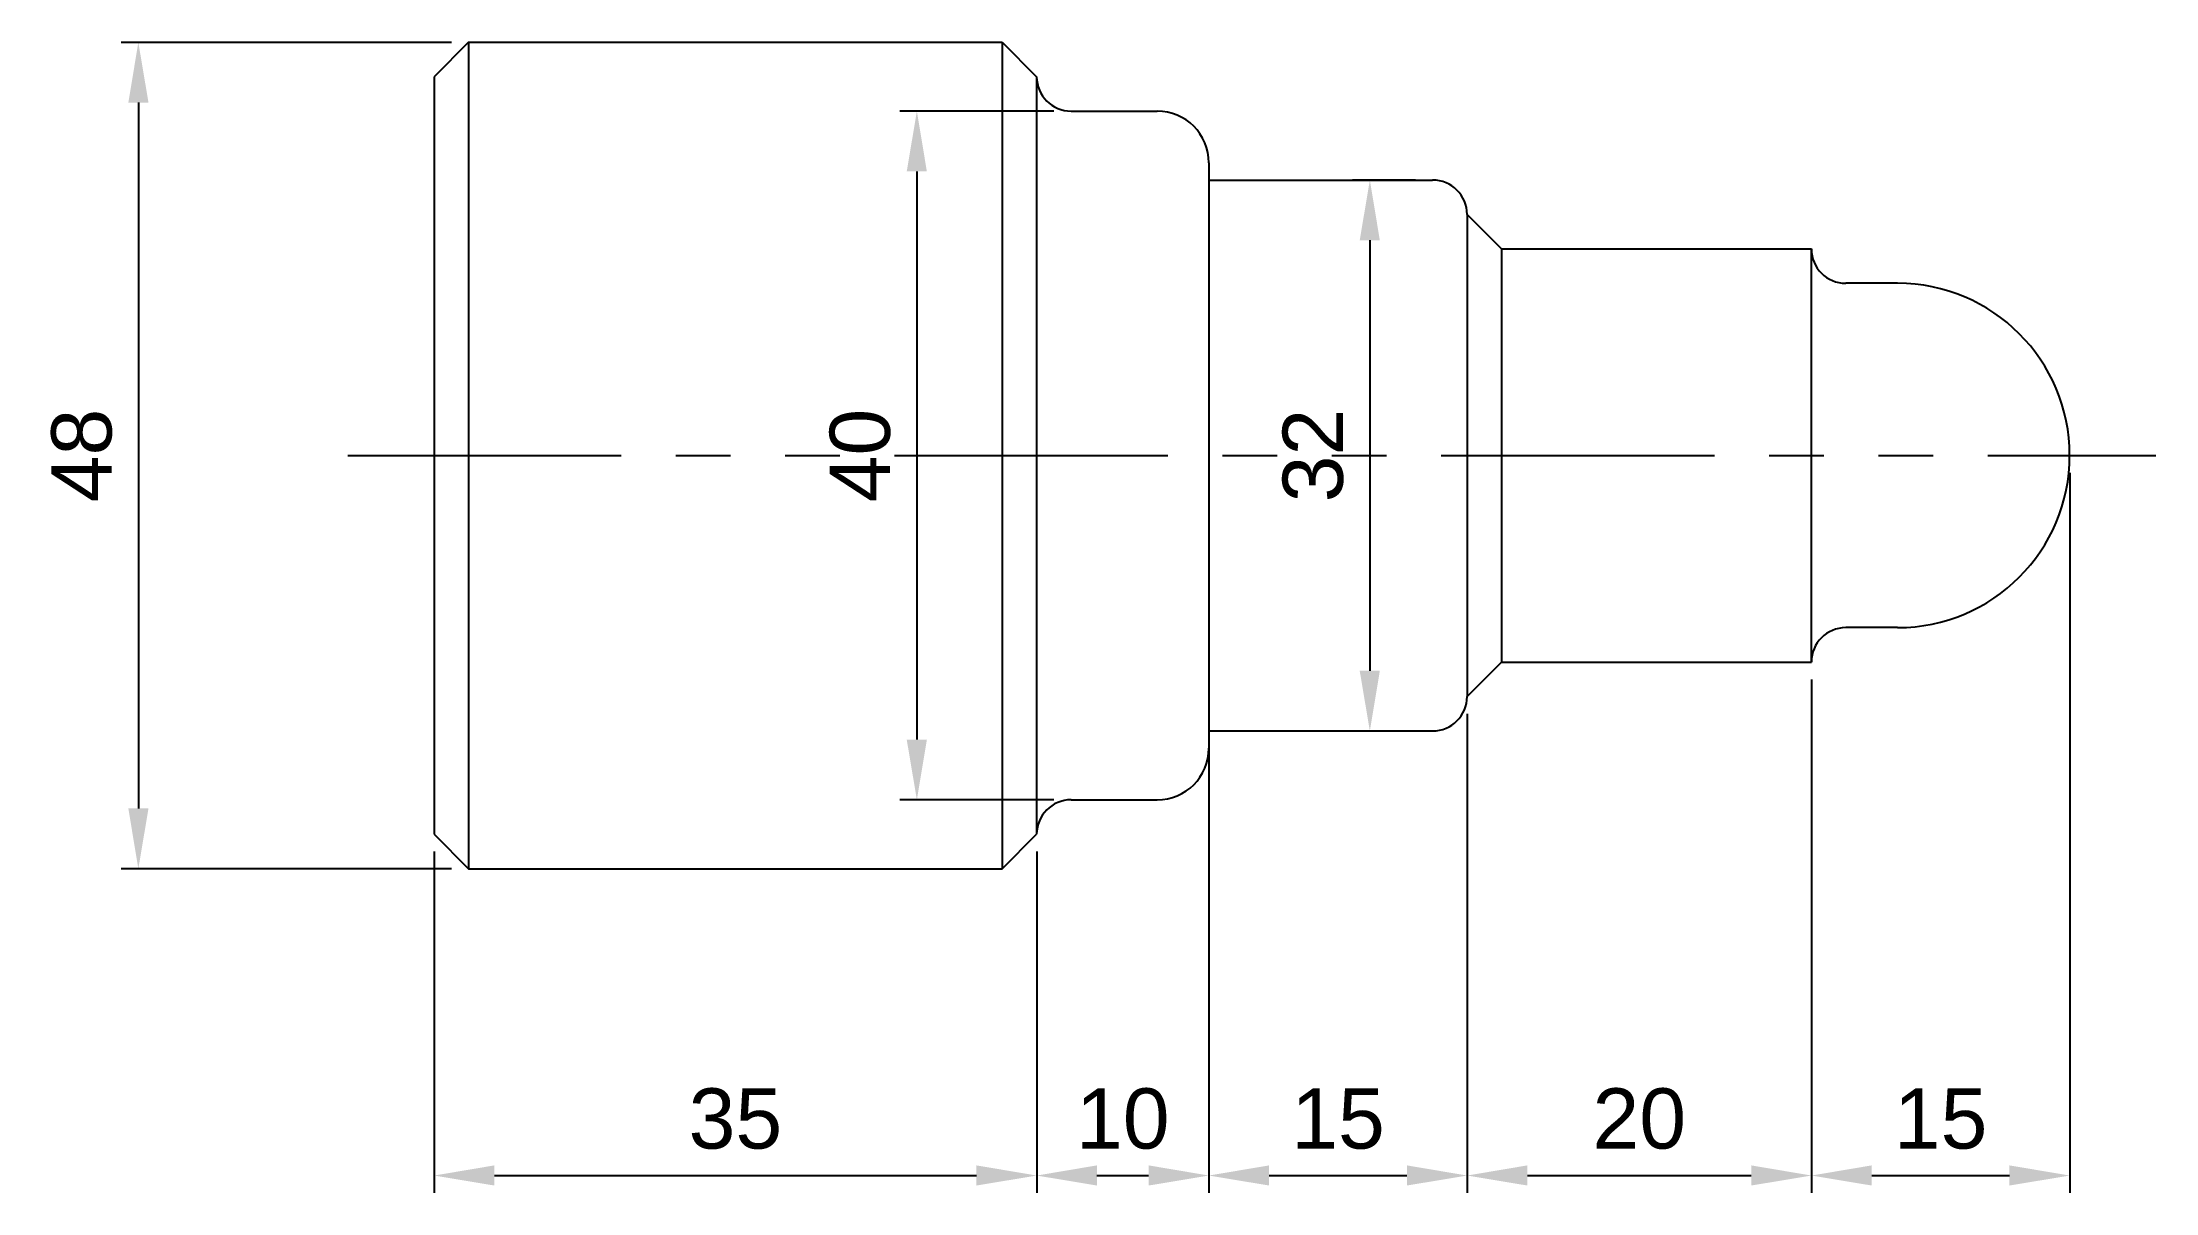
# Model space of a CAD drawing. Header units: millimetres. Extents: x 36 to 159, y 27 to 94.
import ezdxf

# ---------------------------------------------------------------- set-up
doc = ezdxf.new("R2010")
doc.units = ezdxf.units.MM
doc.linetypes.add('PHANTOM2', pattern=[31.75, 15.875, -3.175, 3.175, -3.175, 3.175, -3.175])
doc.layers.add('CENTER', color=4, linetype='PHANTOM2', lineweight=25)
doc.layers.add('DIM', color=3, linetype='Continuous', lineweight=25)
doc.layers.add('SHAPE', color=7, linetype='Continuous')
doc.styles.get("Standard").update_dxf_attribs({"font": 'arial.ttf'})
doc.dimstyles.new('AM_ISO$0', dxfattribs={"dimtxt": 3.5, "dimasz": 3.5, "dimexe": 1, "dimexo": 1, "dimgap": 1.5, "dimtad": 1, "dimdsep": 46, "dimtxsty": 'Standard', "dimcen": 0, "dimclrd": 256, "dimclre": 256, "dimclrt": 2, "dimadec": 0, "dimazin": 2, "dimtp": 0.1, "dimtm": 0.1, "dimtfac": 0.71, "dimtdec": 3, "dimtmove": 0, "dimatfit": 3, "dimfxl": 1, "dimlwd": -1, "dimlwe": -1, "dimarcsym": 1})

# ---------------------------------------------------------------- blocks, each defined once
blk = doc.blocks.new('*D7')
at = {"layer": 'Defpoints', "color": 0, "transparency": 16777216}
for p in [(118.91, 56.27), (103.91, 54.27), (118.91, 28.45)]:
    blk.add_point(p, dxfattribs=at)
at = {"layer": 'DIM', "linetype": 'ByBlock', "transparency": 16777216}
for p, q in [((118.91, 55.27), (118.91, 27.45)), ((103.91, 53.27), (103.91, 27.45)), ((107.41, 28.45), (115.41, 28.45))]:
    blk.add_line(p, q, dxfattribs=at)
at = {"layer": 'DIM', "transparency": 16777216}
for points in [[(107.41, 29.04), (107.41, 27.87), (103.91, 28.45)], [(115.41, 29.04), (115.41, 27.87), (118.91, 28.45)]]:
    blk.add_solid(points, dxfattribs=at)
at = {"layer": 'DIM', "color": 2, "transparency": 16777216, "insert": (111.41, 31.74), "char_height": 3.5, "attachment_point": 5}
blk.add_mtext('15', dxfattribs=at)
blk = doc.blocks.new('*D9')
at = {"layer": 'Defpoints', "color": 0, "transparency": 16777216}
for p in [(103.91, 54.27), (93.91, 48.27), (103.91, 28.45)]:
    blk.add_point(p, dxfattribs=at)
at = {"layer": 'DIM', "linetype": 'ByBlock', "transparency": 16777216}
for p, q in [((103.91, 53.27), (103.91, 27.45)), ((93.91, 47.27), (93.91, 27.45)), ((97.41, 28.45), (100.41, 28.45))]:
    blk.add_line(p, q, dxfattribs=at)
at = {"layer": 'DIM', "transparency": 16777216}
for points in [[(97.41, 29.04), (97.41, 27.87), (93.91, 28.45)], [(100.41, 29.04), (100.41, 27.87), (103.91, 28.45)]]:
    blk.add_solid(points, dxfattribs=at)
at = {"layer": 'DIM', "color": 2, "transparency": 16777216, "insert": (98.91, 31.74), "char_height": 3.5, "attachment_point": 5}
blk.add_mtext('10', dxfattribs=at)
blk = doc.blocks.new('*D10')
at = {"layer": 'Defpoints', "color": 0, "transparency": 16777216}
for p in [(58.91, 48.27), (93.91, 48.27), (93.91, 28.45)]:
    blk.add_point(p, dxfattribs=at)
at = {"layer": 'DIM', "linetype": 'ByBlock', "transparency": 16777216}
for p, q in [((58.91, 47.27), (58.91, 27.45)), ((93.91, 47.27), (93.91, 27.45)), ((62.41, 28.45), (90.41, 28.45))]:
    blk.add_line(p, q, dxfattribs=at)
at = {"layer": 'DIM', "transparency": 16777216}
for points in [[(62.41, 29.04), (62.41, 27.87), (58.91, 28.45)], [(90.41, 29.04), (90.41, 27.87), (93.91, 28.45)]]:
    blk.add_solid(points, dxfattribs=at)
at = {"layer": 'DIM', "color": 2, "transparency": 16777216, "insert": (76.41, 31.74), "char_height": 3.5, "attachment_point": 5}
blk.add_mtext('35', dxfattribs=at)
blk = doc.blocks.new('*D11')
at = {"layer": 'Defpoints', "color": 0, "transparency": 16777216}
for p in [(60.91, 94.27), (41.73, 46.27), (60.91, 46.27)]:
    blk.add_point(p, dxfattribs=at)
at = {"layer": 'DIM', "linetype": 'ByBlock', "transparency": 16777216}
for p, q in [((59.91, 94.27), (40.73, 94.27)), ((41.73, 90.77), (41.73, 49.77)), ((59.91, 46.27), (40.73, 46.27))]:
    blk.add_line(p, q, dxfattribs=at)
at = {"layer": 'DIM', "transparency": 16777216}
for points in [[(41.15, 90.77), (42.32, 90.77), (41.73, 94.27)], [(41.15, 49.77), (42.32, 49.77), (41.73, 46.27)]]:
    blk.add_solid(points, dxfattribs=at)
at = {"layer": 'DIM', "color": 2, "transparency": 16777216, "insert": (38.45, 70.27), "char_height": 3.5, "attachment_point": 5, "rotation": 90}
blk.add_mtext('48', dxfattribs=at)
blk = doc.blocks.new('*D12')
at = {"layer": 'Defpoints', "color": 0, "transparency": 16777216}
for p in [(95.91, 90.27), (86.95, 50.27), (95.91, 50.27)]:
    blk.add_point(p, dxfattribs=at)
at = {"layer": 'DIM', "linetype": 'ByBlock', "transparency": 16777216}
for p, q in [((94.91, 90.27), (85.95, 90.27)), ((86.95, 86.77), (86.95, 53.77)), ((94.91, 50.27), (85.95, 50.27))]:
    blk.add_line(p, q, dxfattribs=at)
at = {"layer": 'DIM', "transparency": 16777216}
for points in [[(86.36, 86.77), (87.53, 86.77), (86.95, 90.27)], [(86.36, 53.77), (87.53, 53.77), (86.95, 50.27)]]:
    blk.add_solid(points, dxfattribs=at)
at = {"layer": 'DIM', "color": 2, "transparency": 16777216, "insert": (83.66, 70.27), "char_height": 3.5, "attachment_point": 5, "rotation": 90}
blk.add_mtext('40', dxfattribs=at)
blk = doc.blocks.new('*D13')
at = {"layer": 'Defpoints', "color": 0, "transparency": 16777216}
for p in [(116.91, 86.27), (113.26, 54.27), (116.91, 54.27)]:
    blk.add_point(p, dxfattribs=at)
at = {"layer": 'DIM', "linetype": 'ByBlock', "transparency": 16777216}
for p, q in [((115.91, 86.27), (112.26, 86.27)), ((113.26, 82.77), (113.26, 57.77)), ((115.91, 54.27), (112.26, 54.27))]:
    blk.add_line(p, q, dxfattribs=at)
at = {"layer": 'DIM', "transparency": 16777216}
for points in [[(112.67, 82.77), (113.84, 82.77), (113.26, 86.27)], [(112.67, 57.77), (113.84, 57.77), (113.26, 54.27)]]:
    blk.add_solid(points, dxfattribs=at)
at = {"layer": 'DIM', "color": 2, "transparency": 16777216, "insert": (109.97, 70.27), "char_height": 3.5, "attachment_point": 5, "rotation": 90}
blk.add_mtext('32', dxfattribs=at)
blk = doc.blocks.new('*D15')
at = {"layer": 'Defpoints', "color": 0, "transparency": 16777216}
for p in [(138.91, 58.27), (118.91, 56.27), (138.91, 28.45)]:
    blk.add_point(p, dxfattribs=at)
at = {"layer": 'DIM', "linetype": 'ByBlock', "transparency": 16777216}
for p, q in [((138.91, 57.27), (138.91, 27.45)), ((118.91, 55.27), (118.91, 27.45)), ((122.41, 28.45), (135.41, 28.45))]:
    blk.add_line(p, q, dxfattribs=at)
at = {"layer": 'DIM', "transparency": 16777216}
for points in [[(122.41, 29.04), (122.41, 27.87), (118.91, 28.45)], [(135.41, 29.04), (135.41, 27.87), (138.91, 28.45)]]:
    blk.add_solid(points, dxfattribs=at)
at = {"layer": 'DIM', "color": 2, "transparency": 16777216, "insert": (128.91, 31.74), "char_height": 3.5, "attachment_point": 5}
blk.add_mtext('20', dxfattribs=at)
blk = doc.blocks.new('*D16')
at = {"layer": 'Defpoints', "color": 0, "transparency": 16777216}
for p in [(153.91, 70.27), (138.91, 58.27), (153.91, 28.45)]:
    blk.add_point(p, dxfattribs=at)
at = {"layer": 'DIM', "linetype": 'ByBlock', "transparency": 16777216}
for p, q in [((153.91, 69.27), (153.91, 27.45)), ((138.91, 57.27), (138.91, 27.45)), ((142.41, 28.45), (150.41, 28.45))]:
    blk.add_line(p, q, dxfattribs=at)
at = {"layer": 'DIM', "transparency": 16777216}
for points in [[(142.41, 29.04), (142.41, 27.87), (138.91, 28.45)], [(150.41, 29.04), (150.41, 27.87), (153.91, 28.45)]]:
    blk.add_solid(points, dxfattribs=at)
at = {"layer": 'DIM', "color": 2, "transparency": 16777216, "insert": (146.41, 31.74), "char_height": 3.5, "attachment_point": 5}
blk.add_mtext('15', dxfattribs=at)

msp = doc.modelspace()

# ---------------------------------------------------------------- linework, layer by layer
at = {"layer": 'CENTER'}
msp.add_line((53.906, 70.274), (158.906, 70.274), dxfattribs=at)
at = {"layer": 'SHAPE'}
for p, q in [((60.906, 94.274), (58.906, 92.274)), ((60.906, 94.274), (91.906, 94.274)), ((60.906, 94.274), (60.906, 46.274)), ((91.906, 94.274), (93.906, 92.274)), ((91.906, 94.274), (91.906, 46.274)), ((58.906, 92.274), (58.906, 48.274)), ((93.906, 92.274), (93.906, 92.274)), ((93.906, 92.274), (93.906, 48.274)), ((95.906, 90.274), (100.906, 90.274)), ((103.906, 87.274), (103.906, 53.274)), ((103.906, 86.274), (116.906, 86.274)), ((118.906, 84.274), (118.906, 56.274)), ((118.906, 84.274), (120.906, 82.274)), ((120.906, 82.274), (120.906, 58.274)), ((120.906, 82.274), (138.906, 82.274)), ((138.906, 82.274), (138.906, 82.274)), ((138.906, 58.274), (138.906, 82.274)), ((143.906, 80.274), (140.906, 80.274)), ((143.906, 60.274), (140.906, 60.274)), ((118.906, 56.274), (120.906, 58.274)), ((120.906, 58.274), (138.906, 58.274)), ((138.906, 58.274), (138.906, 58.274)), ((103.906, 54.274), (116.906, 54.274)), ((95.906, 50.274), (100.906, 50.274)), ((58.906, 48.274), (60.906, 46.274)), ((91.906, 46.274), (93.906, 48.274)), ((93.906, 48.274), (93.906, 48.274)), ((60.906, 46.274), (91.906, 46.274))]:
    msp.add_line(p, q, dxfattribs=at)
for centre, radius, start, end in [((95.906, 92.274), 2, 180, 270), ((100.906, 87.274), 3, 0, 90), ((116.906, 84.274), 2, 0, 90), ((140.906, 82.274), 2, 180, 270), ((143.906, 70.274), 10, 270, 90), ((140.906, 58.274), 2, 90, 180), ((116.906, 56.274), 2, 270, 0), ((100.906, 53.274), 3, 270, 0), ((95.906, 48.274), 2, 90, 180)]:
    msp.add_arc(centre, radius, start, end, dxfattribs=at)

# ---------------------------------------------------------------- dimensions: what is measured, and where the dimension line sits
at = {"layer": 'DIM'}
for base, p1, p2, angle, picture, middle in [((41.734, 46.274), (60.906, 94.274), (60.906, 46.274), 90, '*D11', (38.447, 70.274)), ((138.906, 28.452), (118.906, 56.274), (138.906, 58.274), 0, '*D15', (128.906, 31.739))]:
    dim = msp.add_linear_dim(base=base, p1=p1, p2=p2, angle=angle, dimstyle='AM_ISO$0', override={"dimpost": ''}, dxfattribs=at)
    dim.commit()
    dim.dimension.update_dxf_attribs({"geometry": picture, "text_midpoint": middle})
for base, p1, p2, angle, picture, middle in [((86.947, 50.274), (95.906, 90.274), (95.906, 50.274), 90, '*D12', (83.66, 70.274)), ((113.256, 54.274), (116.906, 86.274), (116.906, 54.274), 90, '*D13', (109.968, 70.274)), ((153.906, 28.452), (138.906, 58.274), (153.906, 70.274), 0, '*D16', (146.406, 31.739))]:
    dim = msp.add_linear_dim(base=base, p1=p1, p2=p2, angle=angle, dimstyle='AM_ISO$0', dxfattribs=at)
    dim.commit()
    dim.dimension.update_dxf_attribs({"geometry": picture, "text_midpoint": middle})
for base, p1, p2, picture, middle in [((118.906, 28.452), (103.906, 54.274), (118.906, 56.274), '*D7', (111.406, 31.739)), ((103.906, 28.452), (93.906, 48.274), (103.906, 54.274), '*D9', (98.906, 31.739)), ((93.906, 28.452), (58.906, 48.274), (93.906, 48.274), '*D10', (76.406, 31.74))]:
    dim = msp.add_linear_dim(base=base, p1=p1, p2=p2, dimstyle='AM_ISO$0', override={"dimtix": 1}, dxfattribs=at)
    dim.commit()
    dim.dimension.update_dxf_attribs({"geometry": picture, "text_midpoint": middle})

doc.saveas('drawing.dxf')
